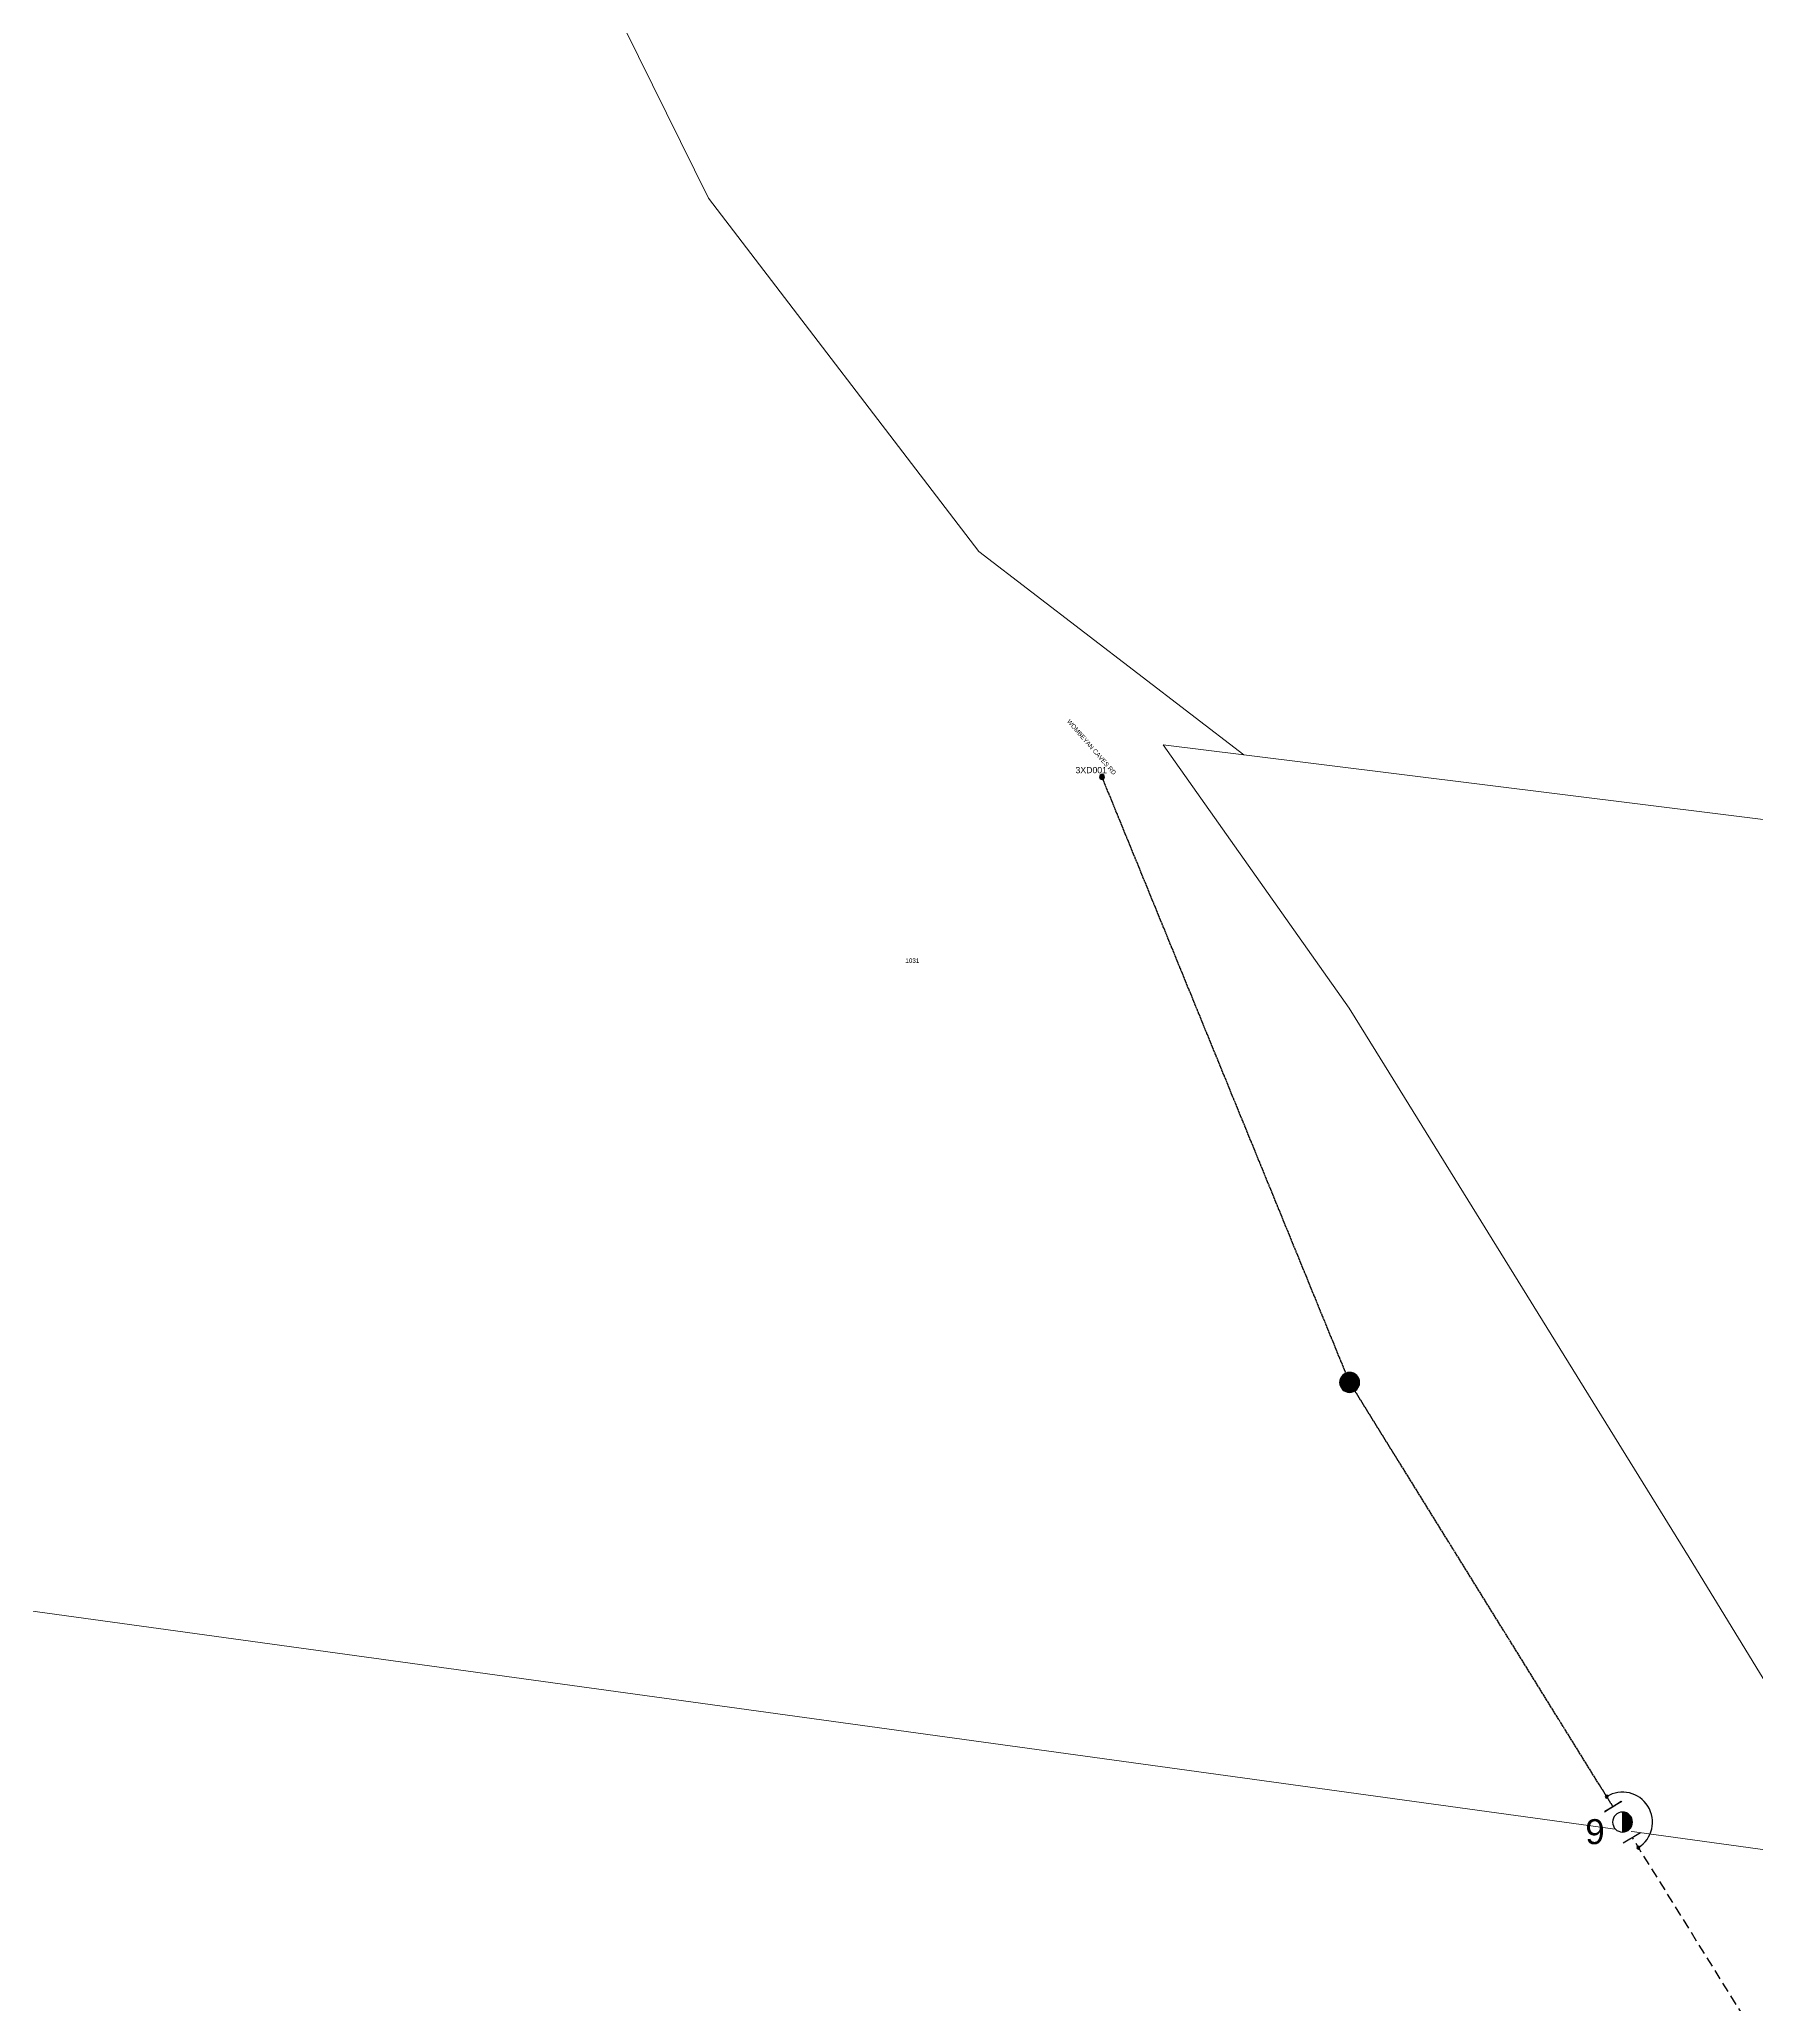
# Model space of a CAD drawing. Header units: metres. Extents: x 249687 to 257263, y 6187901 to 6192012.
# Drawn here: x 252778 to 253466, y 6190409 to 6191196 of the extents above; entities that cross this region are included whole.
import ezdxf
from ezdxf.enums import TextEntityAlignment as Align

# ---------------------------------------------------------------- set-up
doc = ezdxf.new("R2010")
doc.units = ezdxf.units.M
doc.linetypes.add('Cable Exist OH', pattern=[1, 1, 0])
doc.linetypes.add('Cable New OH', pattern=[6, 4, -2])
doc.layers.get('0').update_dxf_attribs({"color": 6})
for name, color, linetype in [('_User_HV_Exist', 7, 'Continuous'), ('_User_NEW', 2, 'Continuous'), ('Mains_HV_NEW', 2, 'Continuous'), ('Mains_HV_New_B10', 2, 'Continuous'), ('Mains_HV_NEW_Hardwired', 2, 'Continuous'), ('OH_Details_SP_MISC', 7, 'Continuous'), ('SupportsOH_SP_TR_HV_LV_SL_EXT', 7, 'Continuous'), ('SupportsOH_SP_TR_HV_LV_SL_MOD', 3, 'Continuous'), ('SupportsOH_SP_TR_HV_LV_SL_NEW', 2, 'Continuous')]:
    doc.layers.add(name, color=color, linetype=linetype)
doc.layers.add('Cadastre Land Parcels_SP_EXT', color=8, linetype='Continuous', lineweight=5)
doc.layers.add('Cadastre Roads_SP_EXT', color=8, linetype='Continuous', lineweight=5)
doc.styles.add('POLE_LABEL', font='arial.ttf')
doc.styles.get("Standard").update_dxf_attribs({"font": 'arial.ttf'})

# ---------------------------------------------------------------- blocks, each defined once
blk = doc.blocks.new('POLE_EXT')
blk.add_hatch(color=256).paths.add_polyline_path([(-1, 0, 1), (1, 0, 1)])
blk.add_lwpolyline([(-1, 0, 1), (1, 0, 1)], format="xyb", close=True)
for tag, height, flags, p in [('pNumber', 2.5, 8, (-17.84, 2.07)), ('OWNED_BY', 0.2, 9, (1.35, -0.4)), ('SPECIAL_USE', 0.2, 9, (1.35, -0.8)), ('STATE', 0.2, 9, (1.35, -1)), ('cLV', 0.2, 9, (1.35, -1.4)), ('hDepth', 0.2, 9, (1.35, -1.6)), ('hDia', 0.2, 9, (1.35, -1.8)), ('cHV', 0.2, 9, (1.35, -2)), ('PARENT', 0.2, 9, (1.35, -0.6)), ('USAGE', 0.2, 9, (1.35, -1.2)), ('cLinedev', 0.2, 9, (1.35, -3.4)), ('pExisting', 0.2, 9, (1.35, -3.8)), ('LBRACKET', 0.2, 9, (1.35, -2.2)), ('LExisting', 0.2, 9, (1.35, -2.4)), ('LANTNUMBER', 0.2, 9, (1.35, -2.6)), ('LOther', 0.2, 9, (1.35, -2.8)), ('LRemove', 0.2, 9, (1.35, -3)), ('LEGEND', 0.2, 9, (1.35, -3.2)), ('LOCATION', 0.2, 9, (1.35, -3.6)), ('PFNUMBER', 0.2, 9, (1.35, -4)), ('pFooting', 0.2, 9, (1.35, -4.4)), ('pNew', 0.2, 9, (1.35, -4.6)), ('pRelocate', 0.2, 9, (1.35, -5)), ('pRemove', 0.2, 9, (1.35, -5.2)), ('pReplace', 0.2, 9, (1.35, -5.4)), ('pStay', 0.2, 9, (1.35, -5.6)), ('pType', 0.2, 9, (1.35, -5.8)), ('NEWPFNUMBER', 0.2, 9, (1.35, -4.2)), ('cspan', 0.2, 9, (1.35, -6)), ('STREETNAME', 0.2, 9, (1.35, -6.2)), ('SUBURB', 0.2, 9, (1.35, -6.4)), ('OPERATED_BY', 0.2, 9, (1.36, -7.01)), ('NOTES', 0.2, 9, (1.35, -6.6)), ('MAINTAINED_BY', 0.2, 9, (1.36, -6.81))]:
    blk.add_attdef(tag, text='', height=height, dxfattribs=dict(flags=flags)).set_placement(p, align=Align.MIDDLE_LEFT)
at = {"style": 'POLE_LABEL'}
for tag, height, flags, p in [('ASSET_NUM', 2.5, 8, (2, 2)), ('STRUCTURE_PLANT_NUMBER', 0.2, 9, (1.35, 0.03)), ('STREET_CODE', 0.2, 9, (1.35, -0.2))]:
    blk.add_attdef(tag, text='', height=height, dxfattribs=dict(at, flags=flags)).set_placement(p, align=Align.MIDDLE_LEFT)
at = {"flags": 1}
blk.add_attdef('Z', (1.35, -7.33), '', height=0.2, dxfattribs=at)
blk = doc.blocks.new('POLE_REPLACE_NEW')
for tag, height, flags, p in [('ASSET_NUM', 2.5, 8, (2, 2)), ('cLinedev', 0.2, 9, (1.5, -3.2)), ('LExisting', 0.2, 9, (1.5, -2.2)), ('LANTNUMBER', 0.2, 9, (1.5, -2.4)), ('LOther', 0.2, 9, (1.5, -2.6)), ('LRemove', 0.2, 9, (1.5, -2.8)), ('LEGEND', 0.2, 9, (1.5, -3)), ('pExisting', 0.2, 9, (1.5, -3.4)), ('PFNUMBER', 0.2, 9, (1.5, -3.6)), ('NEWPFNUMBER', 0.2, 9, (1.5, -3.8)), ('pFooting', 0.2, 9, (1.5, -4)), ('cspan', 0.2, 9, (1.5, -5.6)), ('SUBURB', 0.2, 9, (1.5, -5.8)), ('STREETNAME', 0.2, 9, (1.5, -6)), ('pNew', 0.2, 9, (1.5, -4.2)), ('pNumber', 0.2, 9, (1.5, -4.4)), ('pRelocate', 0.2, 9, (1.5, -4.6)), ('pRemove', 0.2, 9, (1.5, -4.8)), ('pReplace', 0.2, 9, (1.5, -5)), ('pStay', 0.2, 9, (1.5, -5.2)), ('pType', 0.2, 9, (1.5, -5.4)), ('OPERATED_BY', 0.2, 9, (1.5, -6.6)), ('Z', 0.2, 1, (1.5, -7)), ('LOCATION', 0.2, 9, (1.5, -6.2)), ('NOTES', 0.2, 9, (1.5, -6.4)), ('MAINTAINED_BY', 0.2, 9, (1.5, -6.8))]:
    blk.add_attdef(tag, text='', height=height, dxfattribs=dict(flags=flags)).set_placement(p, align=Align.MIDDLE_LEFT)
blk.add_wipeout([(0, 1), (-0.13, 0.99), (-0.25, 0.97), (-0.37, 0.93), (-0.48, 0.88), (-0.59, 0.81), (-0.68, 0.73), (-0.77, 0.64), (-0.84, 0.54), (-0.9, 0.43), (-0.95, 0.31), (-0.98, 0.19), (-1, 0.06), (-1, -0.06), (-0.98, -0.19), (-0.95, -0.31), (-0.9, -0.43), (-0.84, -0.54), (-0.77, -0.64), (-0.68, -0.73), (-0.59, -0.81), (-0.48, -0.88), (-0.37, -0.93), (-0.25, -0.97), (-0.13, -0.99), (0, -1), (0.13, -0.99), (0.25, -0.97), (0.37, -0.93), (0.48, -0.88), (0.59, -0.81), (0.68, -0.73), (0.77, -0.64), (0.84, -0.54), (0.9, -0.43), (0.95, -0.31), (0.98, -0.19), (1, -0.06), (1, 0.06), (0.98, 0.19), (0.95, 0.31), (0.9, 0.43), (0.84, 0.54), (0.77, 0.64), (0.68, 0.73), (0.59, 0.81), (0.48, 0.88), (0.37, 0.93), (0.25, 0.97), (0.13, 0.99)])
h = blk.add_hatch(color=256)
edge = h.paths.add_edge_path()
edge.add_arc((0, 0), 1, 270, 450)
edge.add_line((0, 1), (0, -1))
blk.add_lwpolyline([(0, 1), (0, -1)])
at = {"lineweight": -3}
blk.add_arc((0, 0), 1, 90, 270, dxfattribs=at)
blk.add_arc((0, 0), 1, 270, 90)
at = {"style": 'POLE_LABEL', "flags": 9}
blk.add_attdef('STRUCTURE_PLANT_NUMBER', text='', height=0.2, dxfattribs=at).set_placement((1.5, 0.24), align=Align.MIDDLE_LEFT)
at = {"flags": 9}
for tag, p in [('STREET_CODE', (1.5, 0)), ('OWNED_BY', (1.5, -0.2)), ('SPECIAL_USE', (1.5, -0.6)), ('STATE', (1.5, -0.8)), ('cLV', (1.5, -1.2)), ('cHV', (1.5, -1.8)), ('PARENT', (1.5, -0.4)), ('USAGE', (1.5, -1)), ('hDepth', (1.5, -1.4)), ('hDia', (1.5, -1.6)), ('LBRACKET', (1.5, -2))]:
    blk.add_attdef(tag, text='', height=0.2, dxfattribs=at).set_placement(p, align=Align.MIDDLE_LEFT)
blk = doc.blocks.new('End Shackle_NEW')
at = {"flags": 9}
for tag, p in [('STATE', (0, -1.2)), ('OPERATED_BY', (0, -2.01)), ('USAGE', (0, -1.4)), ('NOTES', (0, -1.6)), ('MAINTAINED_BY', (0, -1.81))]:
    blk.add_attdef(tag, text='', height=0.2, dxfattribs=at).set_placement(p, align=Align.MIDDLE_LEFT)
blk.add_wipeout([(-0.25, 0), (-0.25, 1.81), (0.25, 1.82), (0.25, 0)])
blk.add_line((1, 1.81), (-1, 1.81))
at = {"flags": 1}
blk.add_attdef('Z', (0, 0), '', height=0.2, dxfattribs=at)
at = {"flags": 9}
for tag, p in [('CONNECTOR_TYPE', (0, 0)), ('CONSTRUCTED_VOLTAGE', (0, -0.2)), ('OPERATING_VOLTAGE', (0, -0.6)), ('ORIENTATION', (0, -0.8)), ('OWNED_BY', (0, -1)), ('NO_PHASES', (0, -0.4))]:
    blk.add_attdef(tag, text='', height=0.2, dxfattribs=at).set_placement(p, align=Align.MIDDLE_LEFT)
blk = doc.blocks.new('BOND POINT')
blk.add_hatch(color=256).paths.add_polyline_path([(-1, 0, 1), (1, 0, 1)])
blk.add_lwpolyline([(-1, 0, 1), (1, 0, 1)], format="xyb", close=True)
blk = doc.blocks.new('*U45')
at = {"flags": 9}
for tag, p in [('STATE', (0, -1.2)), ('OPERATED_BY', (0, -2.01)), ('USAGE', (0, -1.4)), ('NOTES', (0, -1.6)), ('MAINTAINED_BY', (0, -1.81))]:
    blk.add_attdef(tag, text='', height=0.2, dxfattribs=at).set_placement(p, align=Align.MIDDLE_LEFT)
blk.add_wipeout([(-0.25, 0), (-0.25, 1.81), (0.25, 1.82), (0.25, 0)])
blk.add_line((1, 1.81), (-1, 1.81))
at = {"flags": 1}
blk.add_attdef('Z', (0, 0), '', height=0.2, dxfattribs=at)
at = {"flags": 9}
for tag, p in [('CONNECTOR_TYPE', (0, 0)), ('CONSTRUCTED_VOLTAGE', (0, -0.2)), ('OPERATING_VOLTAGE', (0, -0.6)), ('ORIENTATION', (0, -0.8)), ('OWNED_BY', (0, -1)), ('NO_PHASES', (0, -0.4))]:
    blk.add_attdef(tag, text='', height=0.2, dxfattribs=at).set_placement(p, align=Align.MIDDLE_LEFT)

msp = doc.modelspace()

# ---------------------------------------------------------------- linework, layer by layer
at = {"layer": '_User_HV_Exist', "color": 7, "linetype": 'Cable Exist OH'}
msp.add_lwpolyline([(253412.403, 6190481.868), (253303.009, 6190658.092), (253203.747, 6190900.758)], dxfattribs=at)
at = {"layer": 'Cadastre Land Parcels_SP_EXT', "linetype": 'Continuous'}
msp.add_lwpolyline([(253001.181, 6191223.671), (253046.015, 6191132.723), (253154.394, 6190991.175), (253260.629, 6190909.623), (253772.65, 6190845.91), (253719.799, 6190478.301), (254053.227, 6190433.613), (254128.685, 6190423.498), (254147.548, 6190558.974), (254147.548, 6190558.974), (254211.61, 6191019.016), (254214.396, 6191038.959), (254321.83, 6191810.724)], dxfattribs=at)
for points in [[(253260.629, 6190909.623), (253228.315, 6190913.652), (253302.795, 6190808.059), (253313.474, 6190790.808), (253439.104, 6190587.876), (253487.098, 6190509.443), (253719.799, 6190478.301), (253772.65, 6190845.91), (253260.629, 6190909.623)], [(253648.698, 6190063.364), (253650.527, 6190199.396), (253557.687, 6190355.902), (253556.439, 6190357.868), (253538.17, 6190387.578), (253493.74, 6190460.111), (253482.094, 6190469.016), (251257.153, 6190775.53), (251181.643, 6190264.313), (252581.138, 6190072.029), (253514.214, 6189943.803), (253705.46, 6189917.559), (253648.698, 6190063.364)]]:
    msp.add_lwpolyline(points, close=True, dxfattribs=at)
at = {"layer": 'Mains_HV_New_B10', "color": 7, "linetype": 'Cable New OH'}
msp.add_lwpolyline([(253411.344, 6190483.564), (253411.344, 6190483.564), (253513.486, 6190319.161), (253606.62, 6190169.043), (253705.406, 6190010.197), (253802.418, 6189857.309), (253899.986, 6189697.822), (253996.892, 6189542.64), (254094.283, 6189386.892), (254185.541, 6189239.68)], dxfattribs=at)
at = {"layer": 'Mains_HV_NEW_Hardwired', "color": 7, "linetype": 'Continuous'}
msp.add_arc((253412.403, 6190481.868), 12, 301.852384, 121.830769, dxfattribs=at).dxf.unprotected_set("ltscale", 0)
at = {"layer": 'OH_Details_SP_MISC', "color": 7, "linetype": 'Cable Exist OH', "flags": 128}
for points in [[(253303.009, 6190658.092), (253203.747, 6190900.758)], [(253412.403, 6190481.868), (253303.009, 6190658.092)]]:
    msp.add_lwpolyline(points, dxfattribs=at)

# ---------------------------------------------------------------- block references
at = {"layer": 'Mains_HV_NEW_Hardwired', "color": 7, "linetype": 'Continuous', "xscale": 0.6, "yscale": 0.6, "zscale": 0.6}
for p in [(253406.074, 6190492.063), (253418.736, 6190471.675)]:
    msp.add_blockref('BOND POINT', p, dxfattribs=at).dxf.unprotected_set("ltscale", 0)
at = {"layer": 'SupportsOH_SP_TR_HV_LV_SL_EXT'}
ref = msp.add_blockref('POLE_EXT', (253203.747, 6190900.758), dxfattribs=at)
ref.add_attrib('ASSET_NUM', '3XD001', dxfattribs={"layer": '0', "height": 2.5, "style": 'POLE_LABEL'}).set_placement((253205.747, 6190901.508), align=Align.BOTTOM_RIGHT)
at = {"layer": 'SupportsOH_SP_TR_HV_LV_SL_MOD', "xscale": 4, "yscale": 4, "zscale": 4}
msp.add_blockref('POLE_EXT', (253303.009, 6190658.092), dxfattribs=at)

# ---------------------------------------------------------------- texts
at = {"layer": 'Cadastre Land Parcels_SP_EXT'}
msp.add_text('1031', height=1.8, dxfattribs=at).set_placement((253124.921, 6190826.229))
at = {"layer": 'Cadastre Roads_SP_EXT'}
msp.add_text('WOMBEYAN CAVES RD', height=1.8, rotation=311.00629, dxfattribs=at).set_placement((253189.552, 6190922.903))

# ---------------------------------------------------------------- next in the draw order: block references
at = {"layer": 'Mains_HV_NEW', "color": 7, "linetype": 'Cable Exist OH', "xscale": 4, "yscale": 4, "zscale": 4, "rotation": 32.65274876133336}
msp.add_blockref('*U45', (253412.403, 6190481.868), dxfattribs=at).dxf.unprotected_set("ltscale", 0)

# ---------------------------------------------------------------- next in the draw order: block references
at = {"layer": '_User_NEW', "color": 7, "linetype": 'Cable Exist OH', "xscale": 4, "yscale": 4, "zscale": 4, "rotation": 30.6769777540181}
msp.add_blockref('End Shackle_NEW', (253412.403, 6190481.868), dxfattribs=at).dxf.unprotected_set("ltscale", 0)

# ---------------------------------------------------------------- next in the draw order: block references
at = {"layer": 'Mains_HV_NEW', "color": 7, "linetype": 'Cable Exist OH', "xscale": 4, "yscale": 4, "zscale": 4, "rotation": 210.6770063484666}
msp.add_blockref('End Shackle_NEW', (253412.403, 6190481.868), dxfattribs=at).dxf.unprotected_set("ltscale", 0)

# ---------------------------------------------------------------- next in the draw order: block references
at = {"layer": 'SupportsOH_SP_TR_HV_LV_SL_NEW', "color": 7, "linetype": 'Cable Exist OH'}
ref = msp.add_blockref('POLE_REPLACE_NEW', (253412.403, 6190481.868), dxfattribs=dict(at, xscale=4, yscale=4, zscale=4))
ref.add_attrib('pNumber', '9', dxfattribs={"height": 10}).set_placement((253397.47, 6190478.041), align=Align.MIDDLE_LEFT)

doc.saveas('drawing.dxf')
